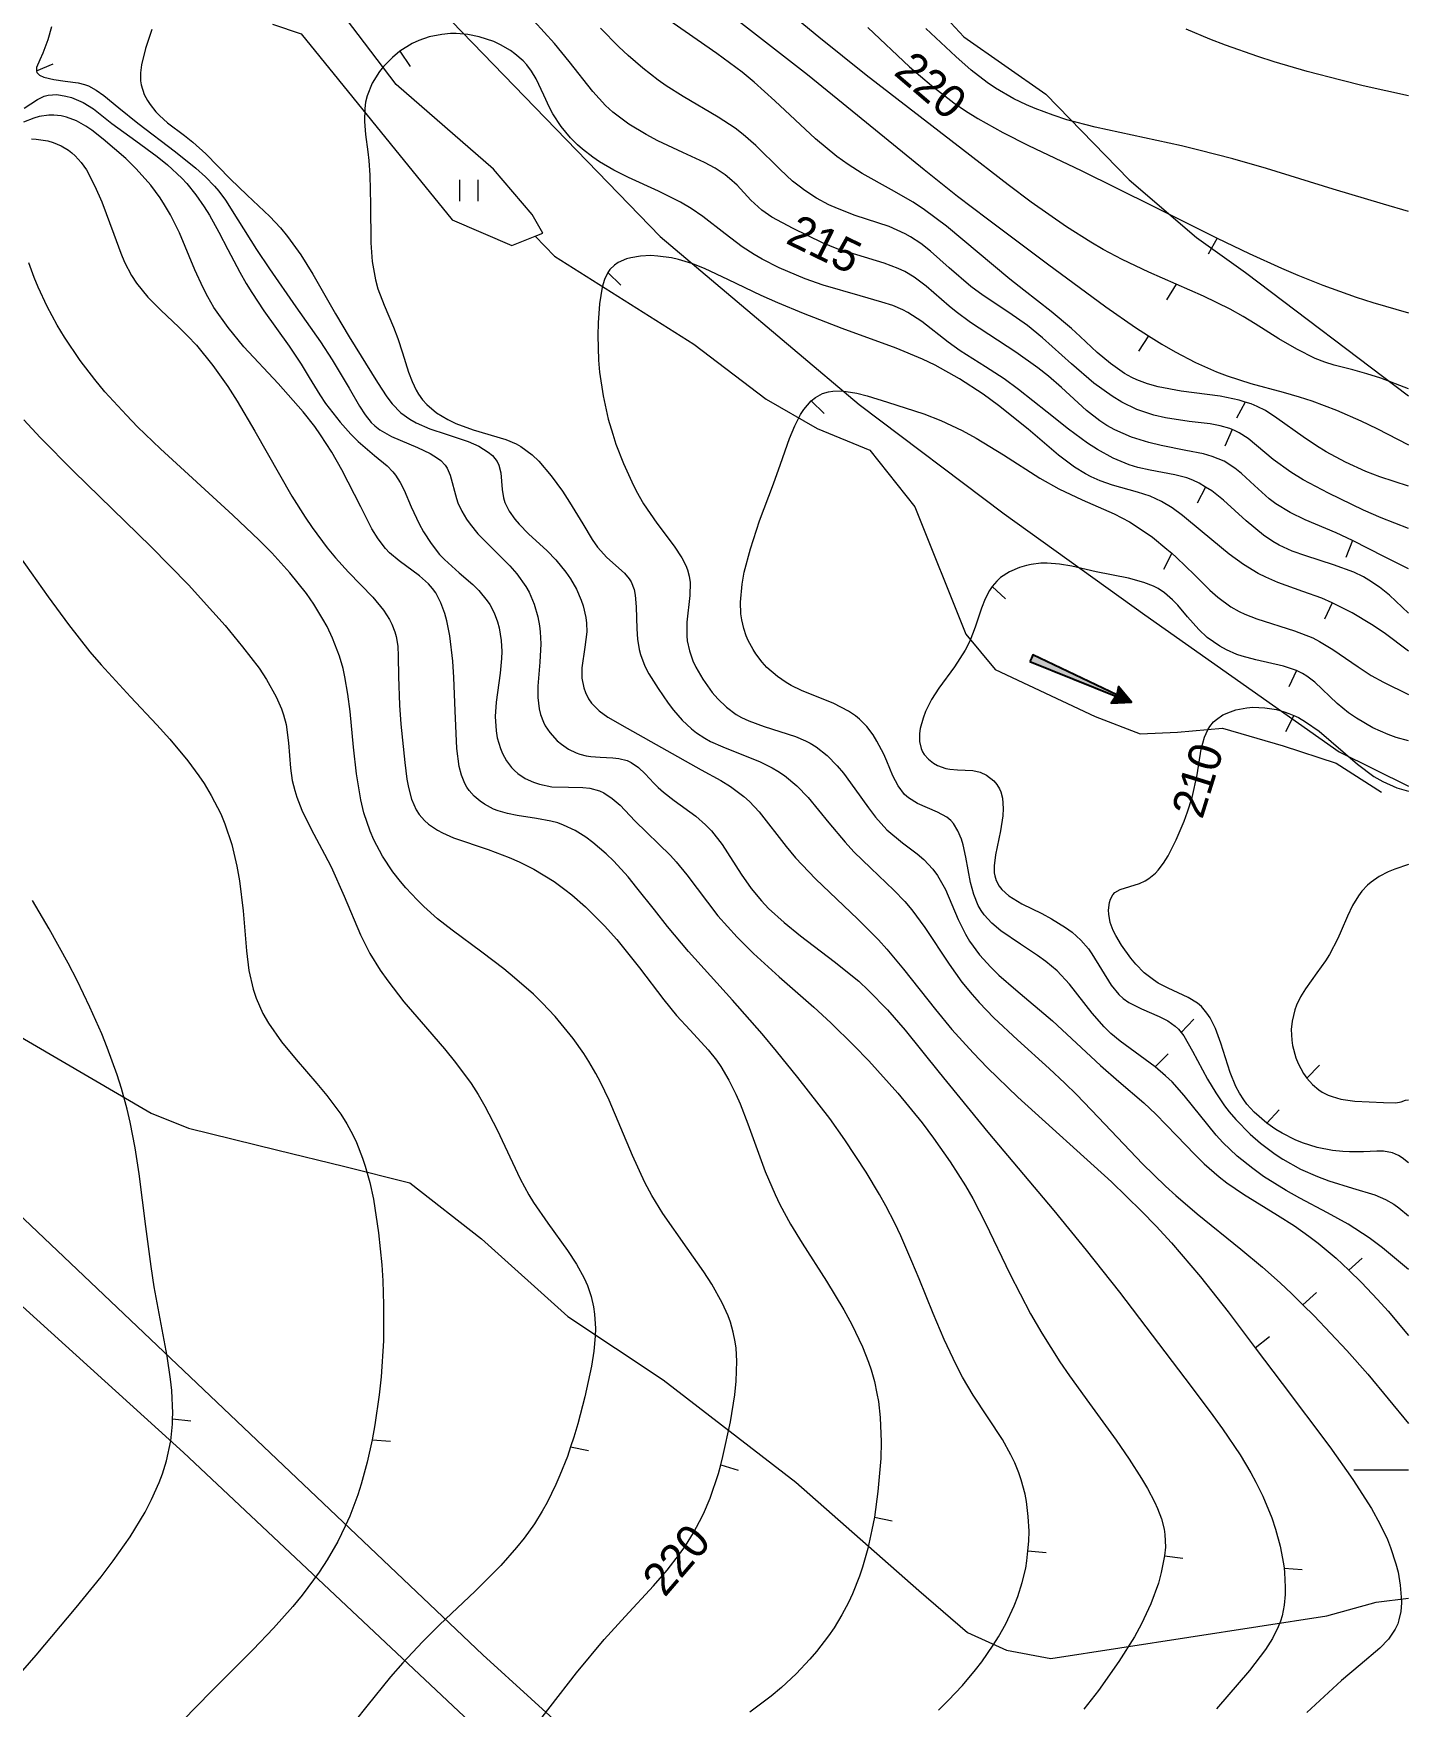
# Model space of a CAD drawing. Extents: x 1000 to 4000, y -5000 to -1000.
# Drawn here: x 1849.3 to 2000, y -4625.9 to -4442.5 of the extents above; entities that cross this region are included whole.
import ezdxf
from ezdxf.enums import TextEntityAlignment as Align

# ---------------------------------------------------------------- set-up
doc = ezdxf.new("R2010")
doc.units = 0
doc.header["$MEASUREMENT"] = 0
for name, color, linetype in [('СЛОЙ_1', 7, 'CONTINUOUS'), ('СЛОЙ_24', 7, 'CONTINUOUS'), ('СЛОЙ_30', 7, 'CONTINUOUS'), ('СЛОЙ_33', 7, 'CONTINUOUS'), ('СЛОЙ_34', 7, 'CONTINUOUS'), ('СЛОЙ_39', 7, 'CONTINUOUS'), ('СЛОЙ_41', 7, 'CONTINUOUS'), ('СЛОЙ_50', 7, 'CONTINUOUS')]:
    doc.layers.add(name, color=color, linetype=linetype)
doc.styles.add('STYLE-CHAR_FAST_FONT', font='CHAR_FAST_FONT.shx')

# ---------------------------------------------------------------- blocks, each defined once
blk = doc.blocks.new('*U98')
at = {"layer": 'СЛОЙ_34', "color": 7, "linetype": 'Continuous'}
for points in [[(1.83, -0.92), (0, 0), (1.83, 0.92)], [(1.83, 0.1), (1.83, 0.92), (2, 1)], [(1.83, 0.1), (1.83, 0.92), (1.83, 0.92)], [(2, -0.11), (1.83, 0.09), (2, 0.1)], [(1.83, -0.92), (1.83, 0.09), (1.83, -0.92)], [(1.83, -0.92), (1.83, 0.09), (1.83, 0.09)], [(1.83, -0.1), (1.83, 0.09), (2, -0.11)], [(12, -0.41), (2, 0.1), (12, 0.4)], [(2, -0.11), (2, 0.1), (2, -0.11)], [(2, -0.11), (2, 0.1), (2, 0.1)], [(2, -0.11), (2, 0.1), (12, -0.41)], [(12, 0.24), (12, 0.4), (12, 0.4)], [(12, 0.24), (12, 0.4), (12, 0.4)], [(1.83, -0.92), (1.83, -0.1), (2, -1)], [(2, -1), (2, -1), (2, -1)], [(12, -0.41), (12, 0), (12, -0.41)]]:
    blk.add_solid(points, dxfattribs=at)
at = {"layer": 'СЛОЙ_34', "color": 7, "linetype": 'Continuous', "extrusion": (0, 0, -1)}
for points in [[(-1.83, 0.09), (-1.83, 0.92), (-1.83, 0.1)], [(-12, 0), (-12, 0.4), (-12, 0.24)], [(-2, -1), (-1.83, -0.1), (-2, -1)], [(-12, -0.41), (-12, 0), (-12, -0.18)], [(-12, -0.41), (-12, -0.18), (-12, -0.4)], [(-12, -0.4), (-12, -0.18), (-12, -0.31)], [(-12, -0.4), (-12, -0.31), (-12, -0.4)]]:
    blk.add_solid(points, dxfattribs=at)
blk = doc.blocks.new('238')
at = {"layer": 'СЛОЙ_34', "color": 7, "linetype": 'Continuous'}
blk.add_lwpolyline([(12, 0.4), (1.83, 0.09), (2, 1), (0, 0), (2, -1), (1.83, -0.1), (12, -0.41), (12, -0.4), (12, 0)], close=True, dxfattribs=at)
blk.add_blockref('*U98', (0, 0), dxfattribs=at)

msp = doc.modelspace()

# ---------------------------------------------------------------- linework, layer by layer
at = {"layer": 'СЛОЙ_1', "color": 253, "linetype": 'Continuous', "lineweight": 0}
msp.add_lwpolyline([(2000, -4600), (1994, -4600)], dxfattribs=at)
at = {"layer": 'СЛОЙ_24', "color": 253, "linetype": 'Continuous', "lineweight": 0}
for points in [[(1862.5, -4376.77), (1930.88, -4420.85), (1936.04, -4426.47), (1951.24, -4442.9), (1960.24, -4449.16), (1969.39, -4458.54), (1976.77, -4464.89), (1982.12, -4468.72), (2000, -4482.22)], [(1890.09, -4435.54), (1892.84, -4438.78), (1917.96, -4464.78), (1939.78, -4483.2), (1955.67, -4495.18), (1971.08, -4506.25), (1992.38, -4521.26), (2000, -4525.04)], [(1800.5, -4533.43), (1819.35, -4537.52), (1821.74, -4538.4), (1825.43, -4540.53), (1828.87, -4542.5), (1832.32, -4544.47), (1836.04, -4545.26), (1838.92, -4547.31), (1862.18, -4560.87), (1866.26, -4562.5), (1876.04, -4564.93), (1883.24, -4566.68), (1890.51, -4568.52), (1898.37, -4574.63), (1907.83, -4583.17), (1918.28, -4590.11), (1932.84, -4601.33), (1946.3, -4613.21), (1951.65, -4617.81), (1955.92, -4619.74), (1960.77, -4620.66), (1991.05, -4615.97), (1996.45, -4614.46), (2000, -4614.03)]]:
    msp.add_lwpolyline(points, dxfattribs=at)
at = {"layer": 'СЛОЙ_30', "color": 253, "linetype": 'Continuous', "lineweight": 0}
msp.add_lwpolyline([(1904.27, -4464.74), (1906.39, -4466.92), (1921.64, -4476.58), (1929.58, -4482.59), (1935.16, -4485.81), (1940.96, -4488.18), (1945.89, -4494.4), (1951.48, -4508.35), (1954.7, -4512.22), (1965.65, -4517.37), (1970.58, -4519.3), (1974.66, -4519.09), (1979.6, -4518.66), (1986.25, -4520.59), (1992.05, -4522.52), (1997.03, -4525.69)], dxfattribs=at)
at = {"layer": 'СЛОЙ_33', "color": 253, "linetype": 'Continuous', "lineweight": 0}
for points in [[(1904.27, -4464.74), (1905.09, -4464.42), (1903.93, -4462.35), (1899.71, -4457.38), (1889.03, -4448.11), (1880.09, -4436.35)], [(1875.48, -4441.51), (1878.61, -4442.56), (1888.37, -4454.57), (1895.16, -4462.93), (1901.69, -4465.75), (1904.27, -4464.74)]]:
    msp.add_lwpolyline(points, dxfattribs=at)
at = {"layer": 'СЛОЙ_39', "color": 253, "linetype": 'Continuous', "lineweight": 0}
for p, q in [((1836.41, -4561.25), (1898.51, -4620.25)), ((1865.72, -4598.07), (1830.12, -4565.8)), ((1939.19, -4667.14), (1865.72, -4598.07)), ((1898.51, -4620.25), (1946.66, -4663.97))]:
    msp.add_line(p, q, dxfattribs=at)
at = {"layer": 'СЛОЙ_41', "color": 253, "linetype": 'Continuous', "lineweight": 0}
for p, q in [((1896.02, -4460.88), (1896.02, -4458.54)), ((1897.97, -4458.54), (1897.97, -4460.88))]:
    msp.add_line(p, q, dxfattribs=at)
at = {"layer": 'СЛОЙ_50', "color": 253, "linetype": 'Continuous', "lineweight": 0}
for p, q in [((1889.43, -4444.47), (1890.54, -4446.13)), ((1849.58, -4446.6), (1851.43, -4445.83)), ((1979.01, -4464.95), (1978.03, -4466.7)), ((1912.22, -4468.72), (1913.66, -4470.11)), ((1934.53, -4482.78), (1935.95, -4484.19)), ((1993.86, -4498.09), (1993.12, -4499.95)), ((1954.36, -4503.13), (1955.83, -4504.48)), ((1991.63, -4504.91), (1990.8, -4506.73)), ((1987.73, -4512.35), (1986.86, -4514.15)), ((1972.23, -4555.79), (1973.64, -4554.38)), ((1988.86, -4557.03), (1990.24, -4555.59)), ((1984.45, -4561.96), (1985.81, -4560.5)), ((1886.4, -4596.69), (1888.39, -4596.84)), ((1941.44, -4605.15), (1943.4, -4605.56)), ((1973.26, -4609.39), (1975.24, -4609.66))]:
    msp.add_line(p, q, dxfattribs=at)
for points in [[(1919.33, -4435.47), (1934.13, -4447.02), (1939.61, -4451.46), (1946.89, -4457.42), (1950.57, -4460.34), (1953.84, -4462.84), (1960.42, -4467.77), (1966.81, -4472.49), (1970.08, -4474.76), (1971.51, -4475.66), (1972.94, -4476.57), (1974.4, -4477.42), (1976.64, -4478.59), (1978.95, -4479.61), (1980.13, -4480.06), (1982.73, -4480.87), (1986.25, -4481.83), (1988, -4482.34), (1989.39, -4482.79), (1992.11, -4483.81), (1994.77, -4484.98), (1996.53, -4485.82), (2000, -4487.62)], [(2000, -4501.2), (1997.37, -4499.87), (1993.86, -4498.09), (1992.07, -4497.27), (1988.67, -4495.82), (1987.01, -4495.02), (1985.44, -4494.08), (1984.71, -4493.53), (1983.1, -4492.08), (1981.69, -4490.76), (1980.97, -4490.16), (1979.79, -4489.4), (1978.47, -4488.87), (1977.53, -4488.61), (1975.57, -4488.23), (1972.87, -4487.68), (1971.54, -4487.36), (1969.62, -4486.75), (1967.79, -4485.96), (1966.93, -4485.47), (1966.17, -4484.97), (1964.71, -4483.84), (1961.95, -4481.32), (1960.55, -4480.07), (1959.38, -4479.15), (1956.95, -4477.45), (1951.99, -4474.21), (1950.41, -4473.03), (1949.64, -4472.41), (1947.14, -4470.2), (1945.81, -4469.21), (1944.77, -4468.61), (1944.04, -4468.27), (1942.52, -4467.69), (1937.37, -4466.12), (1935.74, -4465.46), (1932.56, -4463.91), (1930.2, -4462.65), (1929.12, -4461.89), (1927.91, -4460.77), (1926.39, -4459.15), (1925.58, -4458.4), (1925.07, -4458), (1923.99, -4457.29), (1922.84, -4456.67), (1920.43, -4455.56), (1917.72, -4454.28), (1916.41, -4453.59), (1914.53, -4452.44), (1912.79, -4451.13), (1911.98, -4450.4), (1910.58, -4448.88), (1908, -4445.58), (1906.39, -4443.63), (1902.99, -4439.88)], [(2000, -4481.46), (1996.97, -4480.3), (1995.43, -4479.81), (1993.89, -4479.4), (1991.83, -4478.86), (1990.83, -4478.54), (1989.77, -4478.13), (1987.75, -4477.13), (1985.78, -4475.97), (1983.19, -4474.33), (1981.88, -4473.54), (1980.44, -4472.75), (1977.51, -4471.32), (1974.53, -4470.01), (1971.54, -4468.69), (1968.61, -4467.3), (1966.54, -4466.19), (1965.18, -4465.4), (1962.52, -4463.72), (1958.64, -4461.01), (1956.1, -4459.11), (1951.09, -4455.22), (1940.54, -4447.07), (1935.34, -4442.93), (1930.83, -4439.2)], [(1851.23, -4441.79), (1850.83, -4443.21), (1850.29, -4444.66), (1849.95, -4445.42), (1849.61, -4446.25), (1849.58, -4446.6), (1849.65, -4446.78), (1849.94, -4447.08), (1850.39, -4447.29), (1851.51, -4447.57), (1852.75, -4447.73), (1854.18, -4447.91), (1854.84, -4448.09), (1855.28, -4448.26), (1856.14, -4448.73), (1856.98, -4449.32), (1858.62, -4450.68), (1860.7, -4452.36), (1864.84, -4455.5), (1867.08, -4457.27), (1868.14, -4458.23), (1869.12, -4459.25), (1869.58, -4459.79)], [(2000, -4496.77), (1997.01, -4495.61), (1995.05, -4494.76), (1991.22, -4492.91), (1988.44, -4491.43), (1987.08, -4490.61), (1985.15, -4489.21), (1982.41, -4486.91), (1981.44, -4486.28), (1980.93, -4486.02), (1980.67, -4485.92), (1980.42, -4485.82), (1979.36, -4485.52), (1978.25, -4485.32), (1975.97, -4485.06), (1973.34, -4484.65), (1972.07, -4484.35), (1970.23, -4483.73), (1968.57, -4482.92), (1967.51, -4482.29), (1965.49, -4480.84), (1963.05, -4478.74), (1959.88, -4475.87), (1958.23, -4474.54), (1956.17, -4473.11), (1953.37, -4471.24), (1952.01, -4470.24), (1949.66, -4468.2), (1947.6, -4466.37), (1946.53, -4465.54), (1945.41, -4464.79), (1944.82, -4464.46), (1943.07, -4463.69), (1939.34, -4462.46), (1937.41, -4461.71), (1936.47, -4461.28), (1935.11, -4460.55), (1933.82, -4459.73), (1933.2, -4459.27), (1932.48, -4458.69), (1931.1, -4457.43), (1928.44, -4454.8), (1927.05, -4453.57), (1926.18, -4452.9), (1924.33, -4451.67), (1920.49, -4449.42), (1918.61, -4448.24), (1917.74, -4447.63), (1916.06, -4446.33), (1914.45, -4444.93), (1913.42, -4443.96), (1911.42, -4441.94)], [(2000, -4492.15), (1996.86, -4491.12), (1995.33, -4490.52), (1993.1, -4489.51), (1990.96, -4488.36), (1989.92, -4487.73), (1988.45, -4486.74), (1985.56, -4484.68), (1984.33, -4483.86), (1983.4, -4483.39), (1982.76, -4483.12), (1982.1, -4482.92), (1981.43, -4482.71), (1979.36, -4482.29), (1975.07, -4481.73), (1972.57, -4481.26), (1971.38, -4480.92), (1970.22, -4480.48), (1969.67, -4480.22), (1968.86, -4479.77), (1967.32, -4478.7), (1965.88, -4477.48), (1964, -4475.74), (1963.06, -4474.87), (1960.84, -4473), (1957.81, -4470.64), (1956.3, -4469.45), (1949.36, -4463.64), (1946.94, -4461.85), (1945.68, -4461.02), (1943.31, -4459.64), (1940.12, -4457.86), (1938.58, -4456.89), (1937.34, -4456.01), (1935, -4454.08), (1930.55, -4449.89), (1928.28, -4447.85), (1926.95, -4446.76), (1924.19, -4444.7), (1918.53, -4440.79)], [(1940.71, -4441.85), (1945.31, -4446.16), (1947.69, -4448.2), (1950.16, -4450.1), (1951.44, -4450.98), (1952.77, -4451.82), (1955.51, -4453.37), (1958.34, -4454.8), (1964.11, -4457.52), (1972.02, -4461.44)], [(2000, -4462.02), (1997.24, -4461.23), (1991.75, -4459.57), (1984.44, -4457.32), (1980.75, -4456.26), (1977, -4455.29), (1975.11, -4454.84), (1965.63, -4452.79), (1962.54, -4451.97), (1961.04, -4451.48), (1959.08, -4450.75), (1958.12, -4450.35), (1956.73, -4449.67), (1954.71, -4448.5), (1953.81, -4447.88), (1952.06, -4446.52), (1950.37, -4445.05), (1947.09, -4441.96)], [(1862.25, -4442.09), (1861.55, -4444.16), (1861.09, -4445.95), (1860.98, -4446.84), (1860.99, -4447.71), (1861.06, -4448.14), (1861.4, -4449.19), (1861.76, -4449.86), (1862.04, -4450.29), (1862.68, -4451.09)], [(2000, -4506.07), (1997.91, -4504.1), (1996.81, -4503.22), (1995.65, -4502.43), (1995.05, -4502.08), (1994, -4501.57), (1991.78, -4500.75), (1988.74, -4499.79), (1987.25, -4499.25), (1985.82, -4498.6), (1985.13, -4498.21), (1984.11, -4497.52), (1982.19, -4495.92), (1979.71, -4493.66), (1978.42, -4492.65), (1977.74, -4492.23), (1977.06, -4491.81), (1976.34, -4491.47), (1975.71, -4491.24), (1974.39, -4490.9), (1971.66, -4490.39), (1970.31, -4490.09), (1969.38, -4489.8), (1967.61, -4489.06), (1965.91, -4488.13), (1964.82, -4487.43), (1962.72, -4485.9), (1960.37, -4484.02), (1957.26, -4481.53), (1955.66, -4480.37), (1953.61, -4479.05), (1950.86, -4477.3), (1949.52, -4476.36), (1946.64, -4474.08), (1945.12, -4473.09), (1944.58, -4472.81), (1943.46, -4472.34), (1942.28, -4471.95), (1939.87, -4471.28), (1935.83, -4470.09), (1933.86, -4469.4), (1930.99, -4468.19), (1929.15, -4467.25), (1928.26, -4466.73), (1926.96, -4465.89), (1925.1, -4464.49), (1922.64, -4462.58), (1921.36, -4461.7), (1920.2, -4461.02), (1917.78, -4459.81), (1914.49, -4458.32), (1912.87, -4457.51), (1911.32, -4456.6), (1910.57, -4456.09), (1909.44, -4455.2), (1908.91, -4454.72), (1908.14, -4453.95), (1907.1, -4452.7), (1906.21, -4451.34), (1905.82, -4450.63), (1905.2, -4449.28), (1904.37, -4447.49), (1903.87, -4446.65), (1903.34, -4445.96), (1902.93, -4445.53), (1902.03, -4444.74), (1901.54, -4444.38), (1900.47, -4443.76), (1899.72, -4443.41), (1898.12, -4442.88), (1896.87, -4442.63), (1895.6, -4442.53), (1894.97, -4442.53), (1894.02, -4442.61), (1892.63, -4442.89), (1891.5, -4443.29), (1890.78, -4443.63), (1889.43, -4444.47), (1888.61, -4445.14), (1887.64, -4446.14), (1887.21, -4446.68), (1886.41, -4447.97), (1885.85, -4449.35), (1885.67, -4450.06), (1885.57, -4450.75), (1885.54, -4452.15), (1885.65, -4453.57), (1885.91, -4455.48), (1886.03, -4456.45), (1886.15, -4458.05), (1886.21, -4461.25), (1886.25, -4465.46), (1886.41, -4467.52), (1886.76, -4469.52), (1887.02, -4470.5), (1887.69, -4472.3), (1888.74, -4474.7), (1889.22, -4475.94), (1889.73, -4477.53), (1890.38, -4479.64)], [(2000, -4449.34), (1995.03, -4448.25), (1992.57, -4447.65), (1988.9, -4446.69), (1985.28, -4445.62), (1983.49, -4445.04), (1979.95, -4443.8), (1978.21, -4443.12), (1975.63, -4442.04)], [(1848.26, -4450.69), (1849.71, -4449.76), (1850.44, -4449.4), (1850.88, -4449.28), (1851.82, -4449.22), (1852.8, -4449.37), (1853.45, -4449.55), (1854.7, -4450.09), (1855.83, -4450.79), (1857.87, -4452.37), (1860.49, -4454.29), (1862.84, -4456), (1863.97, -4456.9), (1865.54, -4458.37), (1866.08, -4458.96), (1867.08, -4460.2), (1867.98, -4461.52), (1868.55, -4462.44), (1869.6, -4464.31), (1870.58, -4466.19), (1871.88, -4468.69), (1872.57, -4469.91), (1873.2, -4470.92), (1874.52, -4472.9), (1877.29, -4476.79), (1878.61, -4478.78), (1879.5, -4480.22), (1880.67, -4482.14), (1881.29, -4483.07), (1882.87, -4485.13), (1884.04, -4486.42), (1884.87, -4487.23), (1886.64, -4488.77), (1888.04, -4489.92), (1888.67, -4490.55), (1888.96, -4490.92), (1889.46, -4491.72), (1889.89, -4492.58), (1890.65, -4494.39), (1891.53, -4496.26), (1892.02, -4497.15), (1892.85, -4498.44), (1893.79, -4499.63), (1894.31, -4500.18), (1895.94, -4501.64)], [(1862.68, -4451.09), (1863.09, -4451.51), (1863.97, -4452.3)], [(1888.31, -4499.44), (1887.86, -4498.96), (1887.06, -4497.92), (1886.36, -4496.8), (1885.14, -4494.41), (1883.07, -4490.35), (1881.96, -4488.4), (1880.74, -4486.51), (1880.09, -4485.59), (1878.83, -4483.98), (1876.08, -4480.9), (1872.34, -4476.85), (1870.6, -4474.75), (1869.04, -4472.54), (1868.36, -4471.38), (1867.86, -4470.41), (1866.96, -4468.43), (1865.27, -4464.38), (1864.3, -4462.41), (1863.63, -4461.28), (1863.15, -4460.54), (1862.12, -4459.14), (1860.53, -4457.34), (1859.38, -4456.21), (1856.92, -4454.09), (1855.65, -4453.12), (1855, -4452.67), (1853.97, -4452.1), (1852.88, -4451.69), (1852.31, -4451.56), (1851.5, -4451.47), (1850.95, -4451.47), (1849.89, -4451.61), (1849.29, -4451.78), (1848.16, -4452.24)], [(1863.97, -4452.3), (1865.83, -4453.71), (1866.75, -4454.43), (1868.16, -4455.71), (1870.83, -4458.45), (1872.69, -4460.23), (1875.17, -4462.57), (1876.33, -4463.81), (1877.12, -4464.76), (1878.56, -4466.78), (1879.88, -4468.9), (1882.37, -4473.24), (1883.87, -4475.76), (1886.99, -4480.76), (1888.01, -4482.35), (1888.58, -4483.1), (1889.54, -4484.1), (1890.52, -4484.81), (1891.23, -4485.21), (1892.73, -4485.85), (1894.52, -4486.44), (1896.91, -4487.24), (1898.08, -4487.77), (1899.12, -4488.4), (1899.57, -4488.78), (1900.1, -4489.44), (1900.28, -4489.82), (1900.49, -4490.67), (1900.65, -4492.51), (1900.78, -4493.42), (1900.94, -4493.93), (1901.4, -4494.89), (1902.02, -4495.77), (1902.5, -4496.32), (1903.53, -4497.35), (1905.56, -4499.21), (1906.53, -4500.2), (1907.63, -4501.55), (1908.12, -4502.29), (1908.78, -4503.44), (1909.31, -4504.65), (1909.52, -4505.26), (1909.81, -4506.52), (1909.89, -4507.15), (1909.92, -4508.11), (1909.72, -4509.79), (1909.38, -4512.04), (1909.38, -4513.17), (1909.58, -4514.23), (1909.76, -4514.74), (1910.11, -4515.45), (1910.45, -4515.93), (1911.26, -4516.75), (1912.21, -4517.45), (1914.34, -4518.65), (1922.44, -4523.22), (1924.62, -4524.42), (1925.67, -4525.07), (1927.15, -4526.16), (1927.74, -4526.69), (1928.81, -4527.85), (1931.76, -4531.65), (1932.79, -4532.87), (1935, -4535.19), (1939.63, -4539.6), (1941.88, -4541.87), (1942.82, -4542.91), (1944.64, -4545.07), (1948.16, -4549.5), (1949.95, -4551.68), (1952.26, -4554.25), (1953.86, -4555.9), (1957.17, -4559.1), (1967.43, -4568.41), (1970.74, -4571.61), (1972.35, -4573.26), (1974, -4575.07), (1977.18, -4578.81), (1980.22, -4582.66), (1983.18, -4586.58), (1986.14, -4590.51), (1991.37, -4597.45), (1993.89, -4601.02), (1995.95, -4604.22), (1996.87, -4605.88), (1997.68, -4607.59), (1998.03, -4608.47), (1998.62, -4610.27), (1998.85, -4611.19), (1999.1, -4612.62), (1999.21, -4613.91), (1999.22, -4614.55), (1999.14, -4615.5), (1998.95, -4616.41), (1998.81, -4616.84), (1998.53, -4617.43), (1997.79, -4618.52), (1996.85, -4619.52), (1994.68, -4621.36), (1992.66, -4623.07), (1988.84, -4626.56)], [(1849.06, -4454.08), (1849.56, -4454.1), (1850.82, -4454.28), (1851.43, -4454.46), (1852.3, -4454.82), (1853.11, -4455.3), (1853.48, -4455.58), (1853.84, -4455.91), (1854.5, -4456.65), (1855.06, -4457.47), (1856, -4459.25), (1856.76, -4460.98), (1858.08, -4464.5), (1858.84, -4466.58), (1859.26, -4467.6), (1860.01, -4469.06), (1860.55, -4469.88), (1861.81, -4471.41), (1863.22, -4472.84), (1865.19, -4474.7), (1866.15, -4475.65), (1867.13, -4476.69), (1868.93, -4478.9), (1870.58, -4481.23), (1871.6, -4482.83), (1873.53, -4486.1), (1876.22, -4490.87), (1877.6, -4493.22), (1879.06, -4495.54), (1879.83, -4496.67), (1881.47, -4498.9), (1882.36, -4499.98), (1883.78, -4501.55), (1886.46, -4504.3), (1887.65, -4505.73), (1888.29, -4506.74), (1888.56, -4507.27), (1888.88, -4508.09), (1889.02, -4508.6), (1889.19, -4509.67), (1889.26, -4510.77), (1889.27, -4513.02), (1889.37, -4516.15), (1889.52, -4518.21), (1889.97, -4522.43), (1890.21, -4524.26), (1890.37, -4525.16), (1890.72, -4526.44), (1891.22, -4527.61), (1891.55, -4528.13), (1892.12, -4528.79), (1892.56, -4529.18), (1893.57, -4529.85), (1894.12, -4530.15), (1895.3, -4530.67), (1899.11, -4531.97), (1901.42, -4532.84), (1902.52, -4533.32), (1904.1, -4534.12), (1906.34, -4535.48), (1907.52, -4536.34), (1908.29, -4536.94), (1909.76, -4538.24), (1911.87, -4540.34), (1913.2, -4541.84), (1915.7, -4544.94), (1918.36, -4548.46), (1919.76, -4550.15), (1921.25, -4551.76), (1923.22, -4553.91), (1924.12, -4555.05), (1924.61, -4555.76), (1925.49, -4557.24), (1926.27, -4558.8), (1926.73, -4559.86)], [(1869.58, -4459.79), (1870.32, -4460.8), (1871.65, -4462.93), (1873.71, -4466.18), (1875.13, -4468.31), (1878.02, -4472.49), (1880.71, -4476.33), (1882.02, -4478.3), (1883.87, -4481.38), (1885, -4483.38), (1885.61, -4484.32), (1886.3, -4485.16), (1886.69, -4485.53), (1887.25, -4485.98), (1888.52, -4486.71), (1891.35, -4487.9), (1892.76, -4488.57), (1893.56, -4489.06), (1893.93, -4489.34), (1894.39, -4489.83), (1894.62, -4490.17), (1894.96, -4490.93), (1895.62, -4493.49), (1895.79, -4493.98), (1896.21, -4494.89), (1896.73, -4495.76), (1897.12, -4496.31), (1897.99, -4497.35), (1899.84, -4499.23), (1901.49, -4500.88), (1902.25, -4501.74), (1903.25, -4503.13), (1903.59, -4503.75), (1904.16, -4505.07), (1904.56, -4506.47), (1904.73, -4507.44), (1904.81, -4508.09), (1904.88, -4509.42), (1904.78, -4511.42), (1904.57, -4514.05), (1904.57, -4515.32), (1904.71, -4516.55), (1904.85, -4517.15), (1905.17, -4518.02), (1905.37, -4518.4), (1905.86, -4519.14), (1906.68, -4520.04), (1907.15, -4520.43), (1907.91, -4520.95), (1908.74, -4521.36), (1909.17, -4521.52)], [(1972.02, -4461.44), (1979.01, -4464.95), (1982.53, -4466.64), (1986.08, -4468.25), (1987.87, -4469.01), (1990.62, -4470.1), (1994.27, -4471.41), (1996.07, -4472), (2000, -4473.14)], [(1882.06, -4508.79), (1881.45, -4507.53), (1881, -4506.7), (1880, -4505.09), (1879.18, -4503.91), (1877.37, -4501.63), (1875.39, -4499.45), (1874, -4498.04), (1871.12, -4495.3), (1863.19, -4488.06), (1860.67, -4485.62), (1859.45, -4484.37), (1857.1, -4481.79), (1855.99, -4480.45), (1854.39, -4478.37), (1852.67, -4475.8), (1851.87, -4474.48), (1850.77, -4472.43), (1849.79, -4470.32), (1849.34, -4469.25), (1848.74, -4467.67)], [(2000, -4510.21), (1997.32, -4508.22), (1995.94, -4507.29), (1993.83, -4506.02), (1991.63, -4504.91), (1990.49, -4504.42), (1988.43, -4503.68), (1985.69, -4502.7), (1984.36, -4502.13), (1983.52, -4501.7), (1981.9, -4500.72), (1980.34, -4499.61), (1977.36, -4497.15), (1975.21, -4495.34), (1974.1, -4494.53), (1972.92, -4493.81), (1972.31, -4493.51), (1971.66, -4493.24), (1970.3, -4492.79), (1967.53, -4492.02), (1966.19, -4491.56), (1965.21, -4491.12), (1964.59, -4490.79), (1963.38, -4490.04), (1961.64, -4488.75), (1958.31, -4485.9), (1955.05, -4483.28), (1953.38, -4482.07), (1950.79, -4480.39), (1948.11, -4478.89), (1946.73, -4478.22), (1943.84, -4477.01), (1937.91, -4474.85), (1933.66, -4473.21), (1930.87, -4472.04), (1929.04, -4471.23), (1925.45, -4469.53), (1922.82, -4468.27), (1921.44, -4467.72), (1919.97, -4467.28), (1919.19, -4467.11), (1917.7, -4466.91), (1916.94, -4466.87), (1915.82, -4466.92), (1914.75, -4467.09), (1914.26, -4467.23), (1913.35, -4467.63), (1912.96, -4467.9), (1912.46, -4468.39), (1912.22, -4468.72)], [(1912.22, -4468.72), (1911.85, -4469.47), (1911.6, -4470.31), (1911.32, -4472.16), (1911.16, -4474.25), (1911.12, -4475.62), (1911.21, -4478.31), (1911.33, -4479.64), (1911.71, -4482.24), (1912.28, -4484.78), (1912.76, -4486.43), (1913.12, -4487.52), (1913.94, -4489.67), (1914.84, -4491.67), (1915.33, -4492.65), (1916.15, -4494.09), (1917.58, -4496.2), (1919.51, -4498.7), (1920.35, -4499.98), (1920.79, -4500.85), (1920.96, -4501.3), (1921.14, -4502), (1921.24, -4502.68), (1921.22, -4504.11), (1920.9, -4507.06), (1920.88, -4508.53), (1920.93, -4509.09), (1921.17, -4510.2), (1921.55, -4511.27), (1921.86, -4511.97), (1922.63, -4513.31), (1923.68, -4514.77), (1924.28, -4515.45), (1925.24, -4516.37), (1926.3, -4517.15), (1926.87, -4517.49), (1927.67, -4517.88), (1929.35, -4518.5), (1932.8, -4519.59), (1933.89, -4520.05), (1934.41, -4520.32), (1935.06, -4520.72), (1936.26, -4521.68), (1937.37, -4522.79), (1938.05, -4523.6), (1939.32, -4525.3), (1940.79, -4527.41), (1941.56, -4528.41), (1942.82, -4529.81), (1944.54, -4531.24), (1946.12, -4532.45), (1946.87, -4533.08)], [(1974.53, -4470.01), (1973.48, -4471.71)], [(1971.51, -4475.66), (1970.4, -4477.33)], [(1890.38, -4479.64), (1890.76, -4480.65), (1891.21, -4481.6)], [(1891.21, -4481.6), (1891.47, -4482.05), (1891.92, -4482.68), (1892.38, -4483.19), (1893.45, -4484.09), (1894.69, -4484.84), (1895.58, -4485.26), (1897.45, -4485.95), (1901.06, -4487.03), (1902.17, -4487.5), (1902.7, -4487.79), (1903.93, -4488.69), (1904.67, -4489.4), (1906.03, -4490.99), (1907.27, -4492.7), (1908.04, -4493.88), (1909.48, -4496.27), (1910.51, -4498), (1911.09, -4498.82), (1912.1, -4499.96), (1914.05, -4501.66), (1914.58, -4502.28), (1914.8, -4502.62), (1915.11, -4503.47), (1915.23, -4504.09), (1915.33, -4505.38), (1915.39, -4507.76), (1915.47, -4508.92), (1915.65, -4510.04), (1915.79, -4510.59), (1916.29, -4511.87), (1916.73, -4512.7), (1917.74, -4514.32), (1918.85, -4515.93), (1919.44, -4516.7), (1920.38, -4517.78), (1921.41, -4518.75), (1921.96, -4519.18), (1922.86, -4519.76), (1923.49, -4520.11), (1924.82, -4520.72), (1928.93, -4522.36), (1930.24, -4523), (1930.86, -4523.37), (1931.59, -4523.87), (1932.93, -4525), (1934.17, -4526.28), (1936.47, -4529.05), (1938.26, -4531.18), (1939.2, -4532.21), (1941.06, -4534.02), (1943.58, -4536.41), (1944.77, -4537.67), (1945.54, -4538.59), (1946.96, -4540.53), (1949.64, -4544.55), (1951.05, -4546.51), (1952.15, -4547.86), (1952.93, -4548.73), (1954.55, -4550.42), (1957.12, -4552.83), (1960.62, -4555.98), (1962.34, -4557.59), (1963.59, -4558.83), (1966.02, -4561.35), (1970.83, -4566.44), (1973.34, -4568.88), (1974.48, -4569.91), (1976.82, -4571.9), (1981.61, -4575.78), (1983.98, -4577.75), (1985.92, -4579.48), (1987.19, -4580.66), (1988.43, -4581.87), (1989.67, -4583.09), (1993.24, -4586.88), (1995.54, -4589.49), (2000, -4594.88)], [(1941.3, -4519.41), (1940.6, -4518.49), (1939.8, -4517.67), (1939.37, -4517.31), (1938.62, -4516.8), (1936.99, -4515.96), (1933.47, -4514.55), (1932.32, -4513.99), (1931.76, -4513.67), (1930.82, -4513.02), (1929.67, -4512.01), (1929.15, -4511.44), (1928.45, -4510.53), (1928.14, -4510.06), (1927.6, -4509.06), (1927.38, -4508.54), (1927.12, -4507.75), (1926.91, -4506.8), (1926.82, -4506.15), (1926.77, -4504.85), (1926.94, -4502.87), (1927.18, -4501.55), (1927.86, -4498.99), (1928.87, -4495.95), (1930.37, -4491.9), (1931.16, -4489.73), (1932.15, -4486.9), (1932.72, -4485.54), (1933.36, -4484.29), (1933.72, -4483.73), (1934.53, -4482.78), (1934.98, -4482.4), (1935.74, -4481.98), (1936.41, -4481.78), (1936.88, -4481.71), (1937.89, -4481.7), (1939.52, -4481.95), (1940.64, -4482.23), (1942.87, -4482.92), (1946.85, -4484.22), (1948.73, -4484.94), (1951.06, -4486.05), (1952.59, -4486.89), (1955.6, -4488.72), (1959.6, -4491.27), (1961.66, -4492.42), (1964.24, -4493.63), (1967.72, -4495.18), (1969.4, -4496.06), (1970.27, -4496.58), (1971.93, -4497.74), (1973.52, -4499.03)], [(1982.1, -4482.92), (1981.13, -4484.67)], [(1848.2, -4484.88), (1849.99, -4486.81), (1853.68, -4490.52), (1862.12, -4498.74), (1866.26, -4502.97), (1868.94, -4505.9), (1870.26, -4507.41), (1872.19, -4509.74), (1874, -4512.1), (1874.82, -4513.33), (1875.88, -4515.23), (1876.45, -4516.55), (1876.68, -4517.22), (1876.95, -4518.26), (1877.23, -4520.29), (1877.44, -4523.04), (1877.64, -4524.4), (1877.91, -4525.5), (1878.13, -4526.23), (1878.69, -4527.65), (1879.7, -4529.73), (1881.18, -4532.48), (1881.9, -4533.87), (1883.32, -4537.07), (1885.12, -4541.33), (1886.15, -4543.38), (1887.28, -4545.2), (1888.1, -4546.38), (1889.88, -4548.65), (1891.77, -4550.87), (1894.32, -4553.81), (1895.54, -4555.31), (1897.26, -4557.63), (1898.03, -4558.83), (1898.76, -4560.09), (1900.08, -4562.71), (1902.6, -4568.06), (1903.55, -4569.81), (1904.07, -4570.66), (1905.64, -4572.94), (1907.8, -4575.91), (1908.79, -4577.42), (1909.64, -4578.96), (1909.99, -4579.75), (1910.41, -4580.97), (1910.67, -4582.11), (1910.78, -4582.89), (1910.86, -4584.49), (1910.84, -4585.31), (1910.7, -4586.96), (1910.45, -4588.62), (1909.72, -4591.96), (1908.93, -4594.93), (1908.5, -4596.38), (1908.14, -4597.44), (1907.79, -4598.51), (1906.98, -4600.57), (1906.54, -4601.58), (1905.57, -4603.54), (1905.04, -4604.49), (1904.17, -4605.87), (1903.04, -4607.45), (1902.22, -4608.47), (1900.48, -4610.44), (1897.67, -4613.27), (1893.79, -4616.97), (1891.9, -4618.84), (1889.76, -4621.12), (1888.4, -4622.67), (1885.79, -4625.87), (1884.53, -4627.5)], [(1980.67, -4485.92), (1979.86, -4487.75)], [(1977.74, -4492.23), (1976.83, -4494)], [(1846.53, -4498.13), (1850.86, -4504.27)], [(1943.67, -4572.92), (1942.69, -4571.03), (1942.01, -4569.78), (1940.56, -4567.34), (1938.21, -4563.78), (1936.55, -4561.46), (1933.07, -4556.95), (1930.73, -4554.08), (1929.14, -4552.19), (1925.89, -4548.48), (1921.08, -4543.14), (1918.76, -4540.41), (1917.33, -4538.59), (1915.42, -4536.16), (1914.44, -4534.97), (1912.87, -4533.25), (1912.03, -4532.43), (1910.59, -4531.2), (1909.83, -4530.63), (1908.64, -4529.89), (1907.38, -4529.3), (1906.73, -4529.06), (1905.97, -4528.85), (1904.4, -4528.56), (1902.28, -4528.25), (1901.23, -4528.03), (1900.2, -4527.73), (1899.7, -4527.53), (1898.69, -4526.99), (1898.22, -4526.67), (1897.57, -4526.12), (1897.01, -4525.49), (1896.78, -4525.15), (1896.54, -4524.73), (1896.18, -4523.83), (1895.94, -4522.88), (1895.69, -4520.89), (1895.48, -4516.75), (1895.34, -4513.13), (1895.22, -4511.31), (1894.9, -4508.55), (1894.57, -4506.89), (1894.36, -4506.08), (1893.93, -4504.91), (1893.36, -4503.84), (1893.01, -4503.35), (1892.58, -4502.85), (1891.57, -4501.96), (1889.35, -4500.33), (1888.31, -4499.44)], [(2000, -4520.07), (1998.65, -4519.68), (1997.78, -4519.37), (1996.1, -4518.62), (1994.28, -4517.58), (1993.42, -4516.97), (1992.18, -4515.96), (1989.72, -4513.63), (1988.85, -4512.96), (1988.39, -4512.68), (1987.73, -4512.35), (1986.31, -4511.86), (1983.27, -4511.19), (1981.76, -4510.79), (1981.17, -4510.58), (1980.03, -4510.07), (1979.3, -4509.67), (1977.94, -4508.71), (1977.01, -4507.86), (1975.77, -4506.45), (1974.7, -4505.19), (1974.14, -4504.6), (1973.24, -4503.82), (1972.54, -4503.37), (1972.04, -4503.11), (1970.99, -4502.69), (1969.3, -4502.23), (1965.77, -4501.53), (1963.08, -4500.91), (1961.75, -4500.68), (1960.4, -4500.57), (1959.71, -4500.58), (1958.65, -4500.71), (1958.13, -4500.82), (1957.35, -4501.05), (1956.25, -4501.52), (1955.28, -4502.16), (1954.86, -4502.54), (1954.36, -4503.13), (1954.07, -4503.56), (1953.58, -4504.5), (1953.18, -4505.5), (1952.49, -4507.6), (1951.9, -4509.14), (1951.4, -4510.12), (1950.22, -4511.94), (1948.51, -4514.29), (1947.72, -4515.52), (1947.06, -4516.85), (1946.78, -4517.56), (1946.48, -4518.69), (1946.4, -4519.26), (1946.39, -4520.11), (1946.56, -4520.9), (1946.72, -4521.27), (1946.89, -4521.56), (1947.36, -4522.08), (1947.93, -4522.52), (1948.36, -4522.76), (1949.27, -4523.08), (1949.7, -4523.16), (1950.55, -4523.23), (1952.23, -4523.31), (1953.04, -4523.49), (1953.73, -4523.81), (1954.54, -4524.45), (1954.86, -4524.84), (1955.15, -4525.31), (1955.29, -4525.64), (1955.49, -4526.34), (1955.58, -4527.48), (1955.53, -4528.27), (1955.27, -4529.91), (1954.71, -4532.54), (1954.57, -4533.76), (1954.59, -4534.51), (1954.65, -4534.87), (1954.79, -4535.37), (1955.13, -4535.99), (1955.43, -4536.36), (1956.19, -4537.04), (1957.62, -4537.92), (1959.79, -4539), (1960.85, -4539.55), (1962.41, -4540.51), (1963.11, -4541.04), (1964.06, -4541.9), (1964.91, -4542.87), (1965.3, -4543.39), (1967.42, -4546.85), (1968.25, -4547.87), (1968.73, -4548.3), (1969.35, -4548.74), (1970.74, -4549.45), (1972.68, -4550.29), (1973.6, -4550.76), (1974.43, -4551.33), (1974.79, -4551.67), (1975.08, -4552.03), (1975.37, -4552.39)], [(1974.04, -4499.48), (1973.13, -4501.26)], [(1973.52, -4499.03), (1974.04, -4499.48), (1974.55, -4499.94), (1976.54, -4501.85), (1978.23, -4503.53), (1979.11, -4504.32), (1980.51, -4505.35), (1981.42, -4505.87), (1982.06, -4506.16), (1983.38, -4506.68), (1987.51, -4507.98), (1989.5, -4508.77), (1990.25, -4509.15), (1991.69, -4510.03), (1994.48, -4511.96), (1995.9, -4512.88), (1997.24, -4513.63), (2000, -4514.96)], [(1895.94, -4501.64), (1897.41, -4502.91), (1898.1, -4503.58)], [(1850.86, -4504.27), (1853.1, -4507.31), (1855.46, -4510.29), (1856.69, -4511.74), (1859.91, -4515.23), (1862.8, -4518.3), (1864.2, -4519.86), (1866.19, -4522.24), (1867.4, -4523.89), (1867.97, -4524.73), (1868.76, -4526.03), (1869.79, -4528.06), (1870.24, -4529.15), (1871, -4531.43), (1871.57, -4533.79), (1871.86, -4535.4), (1872.26, -4538.69), (1872.61, -4543.09), (1872.88, -4545.23), (1873.33, -4547.29), (1873.66, -4548.28), (1874.41, -4549.94), (1875.02, -4551), (1876.45, -4553.04), (1878.07, -4555), (1880.33, -4557.6), (1881.43, -4558.92), (1882.95, -4560.97), (1883.62, -4562.04), (1884.28, -4563.26), (1884.67, -4564.09), (1885.34, -4565.81), (1885.63, -4566.69), (1886.12, -4568.48), (1886.52, -4570.3), (1887.08, -4573.99), (1887.44, -4577.51), (1887.55, -4579.26), (1887.65, -4581.89), (1887.62, -4585.82), (1887.37, -4589.76), (1887.17, -4591.74), (1886.7, -4595.04), (1886.4, -4596.69), (1885.85, -4599.13), (1885.19, -4601.53), (1884.81, -4602.72), (1883.94, -4605.03), (1883.45, -4606.16), (1882.64, -4607.81), (1881.46, -4609.85)], [(1898.1, -4503.58), (1899.01, -4504.69), (1899.29, -4505.12), (1899.77, -4506.04), (1900.13, -4507.01), (1900.32, -4507.68), (1900.55, -4509.05), (1900.6, -4510.25), (1900.57, -4511.04), (1900.42, -4512.63), (1899.99, -4515.8), (1899.89, -4517.38), (1899.97, -4518.95), (1900.1, -4519.73), (1900.45, -4520.89), (1900.69, -4521.45), (1901.13, -4522.25), (1901.68, -4522.97), (1901.98, -4523.29), (1902.36, -4523.62), (1903.18, -4524.18), (1904.09, -4524.6), (1904.73, -4524.81), (1906.07, -4525.08), (1907.9, -4525.15), (1909.49, -4525.17), (1910.25, -4525.25), (1911.32, -4525.52), (1911.8, -4525.75), (1912.71, -4526.36), (1913.56, -4527.12), (1915.18, -4528.84), (1919.09, -4532.63), (1919.71, -4533.31), (1920.89, -4534.75), (1923.14, -4537.74), (1924.29, -4539.22), (1926.39, -4541.58), (1928.18, -4543.36), (1930.99, -4545.92), (1934.8, -4549.26), (1936.67, -4550.96), (1939.21, -4553.44), (1940.85, -4555.15), (1944, -4558.69), (1946.67, -4561.94), (1947.94, -4563.62), (1949.76, -4566.19), (1951.44, -4568.85)], [(1903, -4629.66), (1908.78, -4622.21), (1911.82, -4618.57), (1914.14, -4616.04), (1917.24, -4612.69), (1918.72, -4610.98), (1920.09, -4609.21), (1920.73, -4608.29), (1921.62, -4606.88), (1922.29, -4605.64), (1922.7, -4604.8), (1923.43, -4603.07), (1924.35, -4600.36), (1924.6, -4599.43), (1924.85, -4598.5), (1925.68, -4594.69), (1926.15, -4591.74), (1926.3, -4590.26), (1926.37, -4588.07), (1926.28, -4586.64), (1926.18, -4585.93), (1925.97, -4584.89), (1925.66, -4583.79), (1925.4, -4583.07), (1924.77, -4581.67), (1923.63, -4579.61), (1922.76, -4578.28), (1920.92, -4575.68), (1918.26, -4571.86), (1917.06, -4569.89), (1916.3, -4568.46), (1914.94, -4565.5), (1912.39, -4559.45), (1911.44, -4557.48), (1910.92, -4556.52), (1910.15, -4555.2), (1909.59, -4554.34), (1908.41, -4552.67), (1906.45, -4550.29), (1905.04, -4548.79), (1904.06, -4547.84), (1902.01, -4546.02), (1900.83, -4545.06), (1898.4, -4543.23), (1895.15, -4540.81), (1893.57, -4539.55), (1892.05, -4538.21), (1891.32, -4537.5), (1890.08, -4536.18), (1889.49, -4535.48), (1888.65, -4534.4), (1887.52, -4532.69), (1886.57, -4530.9), (1886.17, -4529.97), (1885.49, -4527.93), (1885.15, -4526.53), (1884.67, -4523.67), (1884.36, -4520.75), (1883.99, -4516.85), (1883.74, -4514.93), (1883.41, -4513.04), (1883.2, -4512.12), (1882.81, -4510.76), (1882.06, -4508.79)], [(2000, -4566.33), (1999.3, -4565.75), (1998.9, -4565.5), (1998.26, -4565.23), (1997.25, -4565.05), (1996.54, -4565.04), (1995.08, -4565.11), (1993.54, -4565.12), (1992.79, -4565.08), (1991.66, -4564.95), (1990, -4564.62), (1988.38, -4564.12), (1987.59, -4563.8), (1986.14, -4563.07), (1985.45, -4562.66), (1984.45, -4561.96), (1983.09, -4560.77), (1982.29, -4559.88), (1981.94, -4559.41), (1981.46, -4558.68), (1981.08, -4557.95), (1980.45, -4556.42), (1979.44, -4553.2), (1978.84, -4551.6), (1978.25, -4550.43), (1977.9, -4549.89), (1977.29, -4549.18), (1976.85, -4548.8), (1975.85, -4548.18), (1973.65, -4547.17), (1972.57, -4546.62), (1972.03, -4546.27), (1971.02, -4545.47), (1970.11, -4544.54), (1969.55, -4543.87), (1968.53, -4542.44), (1967.9, -4541.38), (1967.63, -4540.83), (1967.31, -4539.97), (1967.14, -4539.07), (1967.12, -4538.6), (1967.21, -4537.79), (1967.32, -4537.41), (1967.59, -4536.92), (1967.82, -4536.69), (1968.38, -4536.35), (1970.49, -4535.7), (1971.13, -4535.4), (1971.53, -4535.15), (1972.25, -4534.56), (1972.57, -4534.22), (1973.15, -4533.47), (1973.66, -4532.65), (1974.53, -4530.92), (1975.4, -4528.86), (1975.78, -4527.83), (1976.27, -4526.26), (1976.82, -4523.78), (1977.28, -4520.96), (1977.64, -4519.64), (1978, -4518.84), (1978.23, -4518.48), (1978.63, -4517.99), (1978.94, -4517.7), (1979.66, -4517.22), (1980.48, -4516.86), (1981.06, -4516.67), (1982.27, -4516.44), (1982.93, -4516.38), (1984.25, -4516.42), (1985.53, -4516.63), (1986.36, -4516.86), (1986.89, -4517.05), (1987.41, -4517.28), (1987.93, -4517.51), (1988.72, -4517.96), (1990.2, -4519), (1994.39, -4522.63), (1996.21, -4523.96), (1997.18, -4524.53), (1998.7, -4525.19), (2000, -4525.56)], [(1987.41, -4517.28), (1986.5, -4519.06)], [(2000, -4578), (1997.15, -4575.64), (1995.67, -4574.54), (1993.37, -4573.03), (1991.12, -4571.78), (1988.08, -4570.2), (1986.57, -4569.36), (1984.1, -4567.81), (1982.92, -4566.95), (1981.23, -4565.57), (1979.66, -4564.07), (1978.93, -4563.27), (1975.42, -4558.92), (1974.08, -4557.45), (1973.36, -4556.76), (1972.23, -4555.79), (1970.58, -4554.58), (1968.38, -4552.99), (1967.35, -4552.12), (1966.64, -4551.42), (1965.33, -4549.89), (1962.85, -4546.72), (1961.49, -4545.28), (1960.23, -4544.23), (1959.33, -4543.59), (1957.45, -4542.35), (1955.3, -4540.87), (1954.33, -4540.05), (1953.49, -4539.14), (1953.14, -4538.65), (1952.82, -4538.09), (1952.33, -4536.89), (1951.98, -4535.59), (1951.46, -4532.82), (1951.17, -4531.47), (1950.98, -4530.82), (1950.61, -4529.91), (1950.12, -4529.12), (1949.81, -4528.78), (1949.38, -4528.43), (1948.37, -4527.86), (1946.17, -4526.92), (1945.19, -4526.32), (1944.76, -4525.92), (1944.05, -4524.98), (1943.48, -4523.88), (1942.81, -4522.3), (1942.47, -4521.5), (1941.73, -4520.08), (1941.3, -4519.41)], [(1909.17, -4521.52), (1909.84, -4521.7), (1910.36, -4521.78), (1911.4, -4521.86), (1912.78, -4521.91), (1913.43, -4521.98), (1914.35, -4522.22), (1914.78, -4522.42), (1915.57, -4522.98), (1916.31, -4523.67), (1917.27, -4524.68), (1917.76, -4525.18), (1918.32, -4525.69), (1919.5, -4526.61), (1921.86, -4528.32), (1922.95, -4529.26), (1923.59, -4529.93), (1924.75, -4531.43), (1926.85, -4534.68), (1927.95, -4536.26), (1929.06, -4537.59), (1929.85, -4538.42), (1931.54, -4539.97), (1933.33, -4541.43), (1937.04, -4544.23), (1939.73, -4546.41), (1940.81, -4547.42), (1942.87, -4549.54), (1944.81, -4551.78), (1948.54, -4556.42), (1953.9, -4562.94), (1961.13, -4571.53), (1964.67, -4575.87), (1968.3, -4580.51), (1975.46, -4589.93), (1978.26, -4593.61), (1979.62, -4595.48), (1981.55, -4598.34), (1982.73, -4600.31), (1983.27, -4601.32), (1984.03, -4602.86), (1985.02, -4605.24), (1985.43, -4606.47), (1985.94, -4608.34), (1986.29, -4610.26), (1986.35, -4610.75), (1986.4, -4611.23), (1986.49, -4612.84), (1986.47, -4613.64), (1986.36, -4614.82), (1986.13, -4615.98), (1985.96, -4616.54), (1985.72, -4617.19), (1985.09, -4618.45), (1984.33, -4619.65), (1982.55, -4621.95), (1978.95, -4626.15)], [(1946.87, -4533.08), (1947.87, -4534.13), (1948.38, -4534.82), (1949.24, -4536.34), (1950.64, -4539.63), (1951.42, -4541.23), (1951.89, -4542.02), (1952.98, -4543.5), (1954.21, -4544.87), (1955.09, -4545.73), (1956.94, -4547.36), (1960.98, -4550.73), (1966.23, -4555.65), (1968.26, -4557.41), (1970.98, -4559.75), (1972.29, -4560.97), (1974.57, -4563.3), (1976.58, -4565.4), (1977.61, -4566.41), (1979.23, -4567.84), (1980.09, -4568.51), (1981.9, -4569.74), (1985.65, -4572.05), (1987.51, -4573.23), (1989.08, -4574.34), (1990.09, -4575.12), (1992.05, -4576.76), (1993.44, -4578.09), (1994.83, -4579.42), (1996.61, -4581.29), (1997.76, -4582.58), (2000, -4585.24)], [(2000, -4533.62), (1998.49, -4534.11), (1997.78, -4534.4), (1996.79, -4534.91), (1995.9, -4535.53), (1995.5, -4535.88), (1994.88, -4536.55), (1994.52, -4537.05), (1993.87, -4538.12), (1993.3, -4539.28), (1992.6, -4540.9), (1992.24, -4541.71), (1991.33, -4543.49), (1990.89, -4544.18), (1989.95, -4545.5), (1988.7, -4547.23), (1988.16, -4548.12), (1987.7, -4549.04), (1987.52, -4549.53), (1987.23, -4550.8), (1987.15, -4551.68), (1987.2, -4552.87), (1987.29, -4553.47), (1987.64, -4554.79), (1987.89, -4555.42), (1988.5, -4556.53), (1988.86, -4557.03), (1989.47, -4557.72), (1990.16, -4558.3), (1990.53, -4558.55), (1991.18, -4558.89), (1991.64, -4559.06), (1992.59, -4559.32), (1994.11, -4559.54), (1997.27, -4559.71), (1998.59, -4559.75), (1999.21, -4559.62), (1999.68, -4559.45), (2000, -4559.41)], [(1847.37, -4622.8), (1849.56, -4620.28), (1853.94, -4615.07), (1856.68, -4611.68), (1858, -4609.95), (1859.86, -4607.3), (1861.5, -4604.6), (1862.22, -4603.22), (1863.05, -4601.35), (1863.4, -4600.41), (1863.85, -4598.97), (1864.32, -4596.78), (1864.5, -4594.97), (1864.51, -4594.36), (1864.53, -4593.75), (1864.42, -4591.28), (1864.29, -4590.04), (1863.93, -4587.52), (1862.5, -4579.89), (1862.16, -4577.68), (1861.58, -4573.29), (1860.85, -4567.52), (1860.41, -4564.66), (1859.87, -4561.84), (1859.54, -4560.44), (1858.91, -4558.16), (1858.43, -4556.65), (1857.35, -4553.66), (1856.75, -4552.17), (1855.45, -4549.24), (1854.04, -4546.34), (1853.05, -4544.43), (1850.97, -4540.66), (1849.17, -4537.54)], [(1975.08, -4552.03), (1976.46, -4550.58)], [(1975.37, -4552.39), (1976.31, -4554.06), (1977.96, -4557.15)], [(1977.96, -4557.15), (1978.86, -4558.63), (1979.83, -4560.05), (1980.35, -4560.73), (1981.07, -4561.58), (1982.63, -4563.18), (1983.76, -4564.17), (1985.37, -4565.37), (1986.21, -4565.91), (1988.16, -4567), (1990.01, -4567.81), (1991.27, -4568.28), (1993.85, -4569.08), (1996.32, -4569.83), (1997.49, -4570.33), (1998.37, -4570.84), (1998.93, -4571.23), (2000, -4572.12)], [(1926.73, -4559.86), (1927.58, -4562.03), (1929.49, -4567.26), (1930.56, -4569.79), (1931.09, -4570.89), (1932.26, -4573.03), (1933.53, -4575.13), (1936.2, -4579.3), (1938.1, -4582.44), (1938.97, -4584.04), (1940.14, -4586.49), (1940.8, -4588.16), (1941.08, -4589.01), (1941.45, -4590.3), (1941.73, -4591.59), (1941.88, -4592.47), (1942.09, -4594.23), (1942.2, -4596.91), (1942.15, -4598.72), (1941.84, -4602.34), (1941.44, -4605.15), (1941.18, -4606.54), (1940.72, -4608.6), (1940.14, -4610.63), (1939.81, -4611.62), (1939.04, -4613.56), (1938.61, -4614.5), (1937.88, -4615.88), (1937.04, -4617.27), (1936.43, -4618.17), (1935.1, -4619.9), (1934.38, -4620.73), (1932.87, -4622.33), (1931.25, -4623.82), (1930.12, -4624.77), (1927.78, -4626.53)], [(1951.44, -4568.85), (1952.22, -4570.21), (1953.63, -4572.93), (1956.28, -4578.48), (1958.57, -4582.87), (1959.8, -4585), (1961.78, -4588.12), (1962.83, -4589.66), (1965.02, -4592.69), (1967.96, -4596.72), (1969.38, -4598.79), (1970.73, -4600.92), (1971.37, -4602.02), (1972.14, -4603.47), (1972.48, -4604.2), (1972.91, -4605.33), (1973.21, -4606.49), (1973.3, -4607.07), (1973.34, -4608.46), (1973.26, -4609.39), (1972.9, -4611.23), (1972.58, -4612.4), (1971.75, -4614.67), (1970.72, -4616.85), (1969.95, -4618.26), (1968.25, -4620.99), (1966, -4624.16), (1964.39, -4626.2)], [(1948.48, -4626.32), (1949.55, -4625.26), (1951.09, -4623.62), (1952.54, -4621.9), (1953.22, -4621.02), (1954.48, -4619.2), (1955.06, -4618.27), (1955.86, -4616.84), (1956.78, -4614.87), (1957.17, -4613.86), (1957.66, -4612.32), (1958.03, -4610.74), (1958.17, -4609.94), (1958.28, -4608.86), (1958.39, -4607.79), (1958.4, -4606.7), (1958.32, -4605.07), (1958.11, -4603.45), (1957.96, -4602.65), (1957.54, -4601.08), (1957.29, -4600.31), (1956.84, -4599.19), (1956.42, -4598.32), (1955.48, -4596.64), (1952.28, -4591.79), (1951.12, -4589.8), (1950.41, -4588.45), (1949.1, -4585.67), (1947.89, -4582.84), (1946.34, -4579.03), (1945.56, -4577.13), (1944.33, -4574.31), (1943.67, -4572.92)], [(1993.44, -4578.09), (1994.92, -4576.75)], [(1988.43, -4581.87), (1989.92, -4580.54)], [(1983.18, -4586.58), (1984.76, -4585.35)], [(1864.51, -4594.36), (1866.5, -4594.58)], [(1908.14, -4597.44), (1910.1, -4597.86)], [(1924.6, -4599.43), (1926.51, -4600.02)], [(1958.28, -4608.86), (1960.27, -4609.02)], [(1881.46, -4609.85), (1880.6, -4611.17), (1878.71, -4613.72), (1877.7, -4614.95), (1875.58, -4617.34), (1873.35, -4619.67), (1868.76, -4624.25), (1860.95, -4632.23)], [(1986.35, -4610.75), (1988.34, -4610.88)]]:
    msp.add_lwpolyline(points, dxfattribs=at)

# ---------------------------------------------------------------- block references
at = {"layer": 'СЛОЙ_34', "color": 253, "linetype": 'Continuous', "lineweight": 0, "rotation": 156.2803187176833}
msp.add_blockref('238', (1969.64, -4515.83), dxfattribs=at)

# ---------------------------------------------------------------- texts
at = {"layer": 'СЛОЙ_50', "color": 253, "linetype": 'Continuous', "lineweight": 0, "style": 'STYLE-CHAR_FAST_FONT'}
for s, rotation, p in [('220', 319.3932, (1947.67, -4448.18)), ('215', 334.0641, (1935.99, -4465.58)), ('210', 72.7288, (1976.86, -4524.37)), ('220', 49.2855, (1919.72, -4609.81))]:
    msp.add_text(s, height=3.6, rotation=rotation, dxfattribs=at).set_placement(p, align=Align.MIDDLE_CENTER)

doc.saveas('drawing.dxf')
